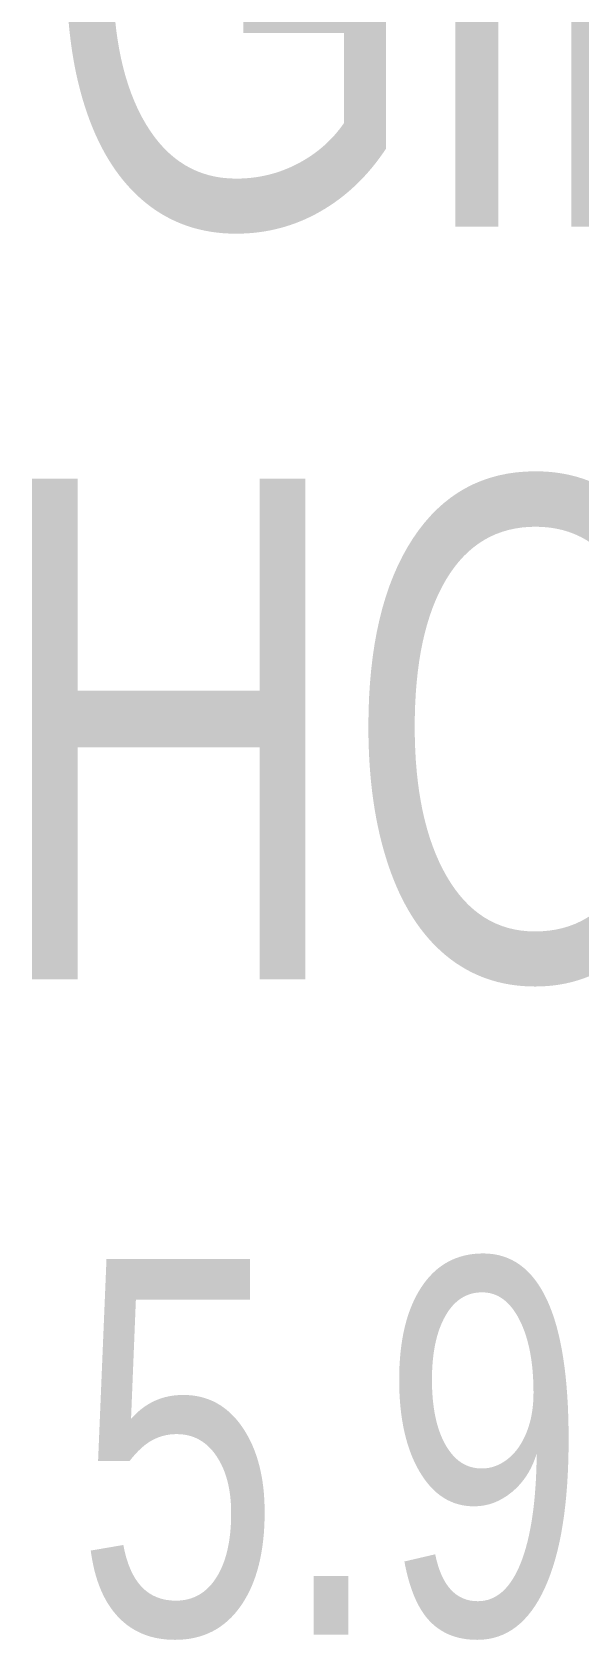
# Model space of a CAD drawing. Header units: inches. Extents: x -7543 to -822, y 102837 to 190349.
# Drawn here: x -829.87393 to -829.86956, y 102836.89652 to 102836.90937 of the extents above; entities that cross this region are included whole.
import ezdxf

# ---------------------------------------------------------------- set-up
doc = ezdxf.new("R2010")
doc.units = ezdxf.units.IN
doc.header["$MEASUREMENT"] = 0
doc.layers.add('YAZI', color=7, linetype='Continuous', lineweight=25)
doc.styles.add('arıal', font='arial.ttf', dxfattribs={"width": 0.7})

msp = doc.modelspace()

# ---------------------------------------------------------------- texts
at = {"layer": 'YAZI', "style": 'arıal', "width": 0.7}
for s, height, p in [('GiRiS', 0.004, (-829.8738498637515, 102836.9078150828)), ('HOLÜ', 0.004, (-829.8742498637514, 102836.9018003033)), ('5.95 m2', 0.003, (-829.873577787898, 102836.8965663378, -0.011684))]:
    msp.add_text(s, height=height, dxfattribs=at).set_placement(p)

doc.saveas('drawing.dxf')
